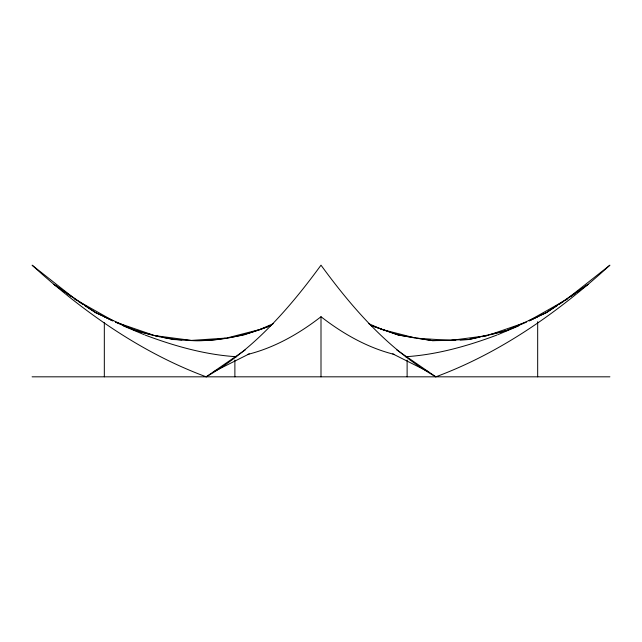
<?xml version="1.0" encoding="UTF-8"?>
<svg xmlns="http://www.w3.org/2000/svg" width="642" height="642" viewBox="0 0 642 642"><rect width="100%" height="100%" fill="white"/><g stroke="black" fill="none" stroke-linecap="round" stroke-linejoin="round"><path stroke-width="0.96" d="M564.808 300.705L609.9 265.178C558.789 311.787 501.049 352.643 435.822 376.822C388.835 350.026 352.538 308.369 321 265.178C289.462 308.369 253.165 350.026 206.178 376.822C140.951 352.643 83.211 311.787 32.1 265.178L77.192 300.705M394.557 354.48C367.521 347.787 342.86 333.712 321 316.731C299.14 333.712 274.479 347.787 247.443 354.48M570.513 296.813L575.32 293.41M576.925 292.27L588.136 284.326L546.47 312.574L529.281 320.791M206.178 376.822L245.252 349.93M557.304 305.56L546.47 312.574L506.658 330.558L490.52 334.731M558.973 304.477L563.138 301.78M529.16 320.623L567.303 299.084M213.353 371.878L249.24 353.878M529.514 320.815L537.675 316.731M518.632 325.919L497.783 334.707M273.38 323.608L259.89 329.498L243.679 335.004L226.554 338.061L259.89 329.498L271.59 325.293M496.876 335.076C467.504 346.054 436.64 354.833 405.319 356.743M271.462 325.301C244.642 336.103 215.616 342.507 186.613 340.18M487.671 335.469L526.56 322.091L506.658 330.558L468.692 339.522L460.137 339.947M480.08 337.09L468.692 339.522L432.58 340.637L416.401 338.206L450.636 340.412L455.387 340.18M481.982 336.689L486.724 335.678L450.636 340.412L432.58 340.637L398.321 335.004L370.41 325.293M236.681 356.743C205.36 354.833 174.496 346.054 145.124 335.076M32.1 376.822L609.9 376.822M181.863 339.947L173.308 339.522L161.92 337.09M160.018 336.689L155.276 335.678L191.364 340.412L225.575 338.125C188.451 344.826 149.466 337.828 115.44 322.091L154.329 335.469M151.48 334.731L135.342 330.558L95.53 312.574L84.696 305.56M370.538 325.301L398.321 335.004L415.446 338.061L382.11 329.498L368.62 323.608M144.217 334.707L123.368 325.919M112.719 320.791L95.53 312.574L53.864 284.326L65.075 292.27M392.76 353.878L428.647 371.878M104.325 316.731L112.486 320.815M74.697 299.084L112.84 320.623M78.862 301.78L83.027 304.477M396.748 349.93L435.822 376.822M66.68 293.41L71.487 296.813M537.675 321.738L537.675 376.822M407.116 360.026L407.116 376.822M321 316.731L321 376.822M234.884 360.026L234.884 376.822M104.325 322.741L104.325 376.822"/></g></svg>
